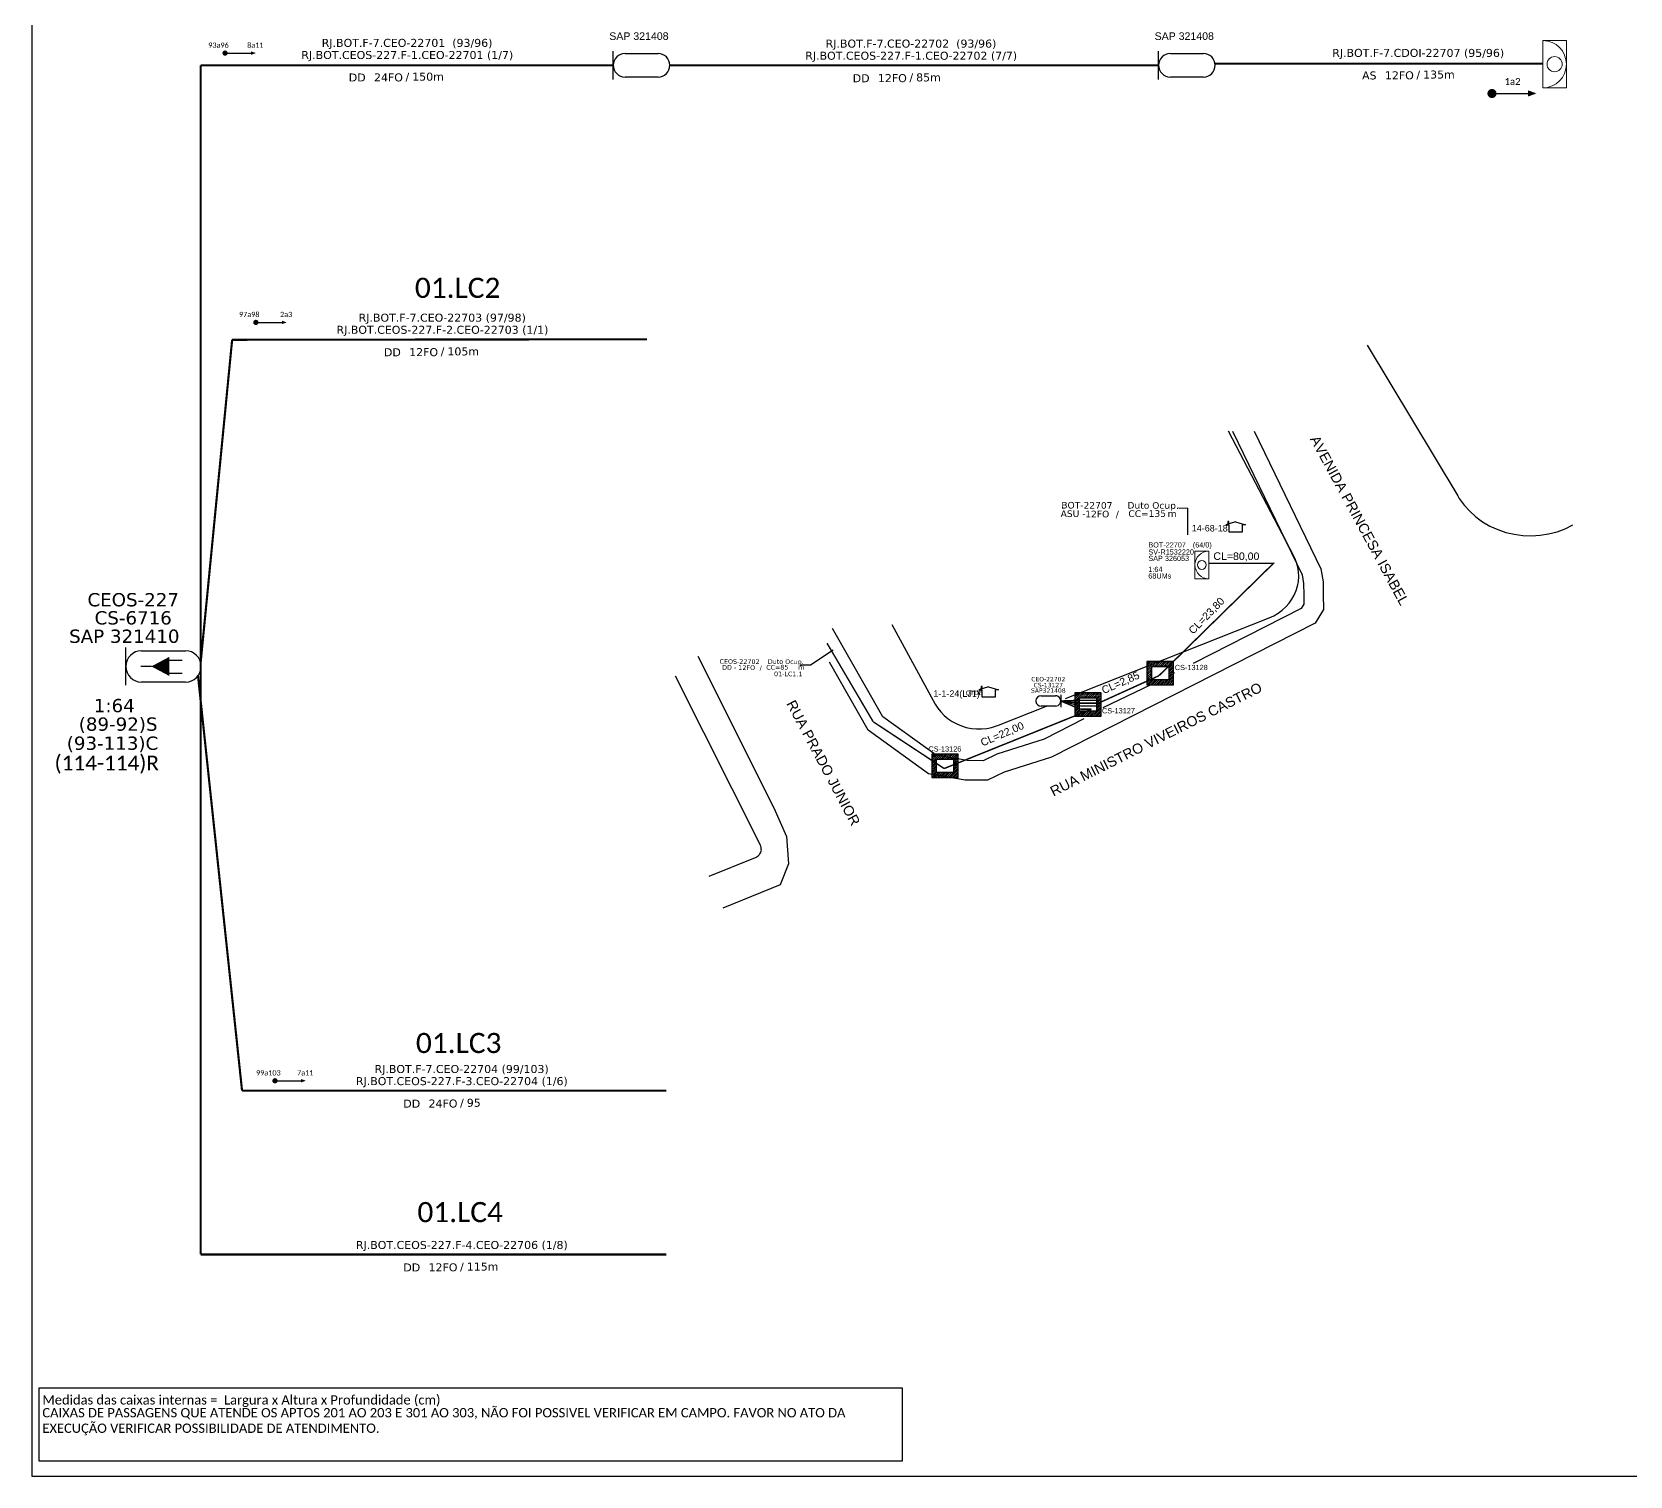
# Model space of a CAD drawing. Header units: millimetres. Extents: x 5724407 to 5725352, y -99080 to -98413.
# Drawn here: x 5724407.5 to 5724895.6, y -99080.2 to -98639.2 of the extents above; entities that cross this region are included whole.
import ezdxf
from ezdxf.enums import TextEntityAlignment as Align

# ---------------------------------------------------------------- set-up
doc = ezdxf.new("R2010")
doc.units = ezdxf.units.MM
doc.header["$PDMODE"] = 33
doc.header["$PDSIZE"] = 1e-05
for name, color, linetype in [('10.0-Cartográfico', 252, 'Continuous'), ('10.1-Caixas Subterrâneas', 5, 'Continuous'), ('10.3-Nome das Ruas', 2, 'Continuous'), ('20.4-CEOS', 1, 'Continuous'), ('20.5-CEO', 1, 'Continuous'), ('CAP a instalar', 1, 'Continuous'), ('label_cabos', 7, 'Continuous'), ('Metragem', 92, 'Continuous'), ('SETA', 7, 'Continuous'), ('Surveys Casinhas', 7, 'Continuous'), ('Surveys legendas', 7, 'Continuous')]:
    doc.layers.add(name, color=color, linetype=linetype)
for name, color, linetype, lineweight in [("20.0-LEGENDA DOS CDO'S", 1, 'Continuous', 0), ('20.1-CDO_INTERIOR', 1, 'Continuous', 0), ('20.2-CDO_POSTE', 1, 'Continuous', 5), ('40.1-ETIQUETAS', 1, 'Continuous', 20)]:
    doc.layers.add(name, color=color, linetype=linetype, lineweight=lineweight)
doc.styles.add('ARIAL', font='arial.ttf')
doc.styles.add('DIGICADE', font='arial.ttf')
doc.styles.add('siredit', font='verdana.ttf')
doc.styles.get("Standard").update_dxf_attribs({"font": 'arial.ttf'})
doc.styles.add('WMF-Calibri0', font='calibri.ttf')
doc.linetypes.add('FENCELINE1', pattern='A,0.25,-0.1,[133,ltypeshp.shx,S=0.1,R=0,X=-0.1,Y=0],-0.1,1', length=1.45)
doc.dimstyles.new('CC', dxfattribs={"dimtxt": 1, "dimasz": 2, "dimexe": 0.18, "dimexo": 0.0625, "dimgap": 0.09, "dimtad": 0, "dimdec": 0, "dimrnd": 1, "dimzin": 0, "dimdsep": 46, "dimtxsty": 'siredit', "dimblk": 'NONE', "dimcen": 0, "dimse1": 1, "dimse2": 1, "dimsd1": 1, "dimsd2": 1, "dimclrt": 7, "dimadec": 0, "dimazin": 0, "dimtfac": 1, "dimtdec": 0, "dimtofl": 0, "dimtmove": 0, "dimatfit": 3, "dimfxl": 0, "dimtolj": 1, "dimtzin": 0, "dimarcsym": 0})

# ---------------------------------------------------------------- blocks, each defined once
blk = doc.blocks.new('ETIQUETA_RS5F')
at = {"layer": '40.1-ETIQUETAS', "color": 0, "style": 'siredit'}
blk.add_text('/', height=1.5, dxfattribs=at).set_placement((1.55, -1.95), align=Align.MIDDLE_RIGHT)
for tag, p in [('ETIQUETA_R_PRIMARIA', (1.18, 4.1)), ('ETIQUETA_R_SECUNDARIA', (1.18, 2.1)), ('F_ATIVAS/F_MORTAS', (1.11, -4.24))]:
    blk.add_attdef(tag, text='', height=1.5, dxfattribs=at).set_placement(p, align=Align.MIDDLE_CENTER)
for tag, p in [('TIPO_CABO', (-6.62, -2.12)), ('CAP_CABO', (0.37, -2.09))]:
    blk.add_attdef(tag, text='', height=1.5, dxfattribs=at).set_placement(p, align=Align.MIDDLE_RIGHT)
blk.add_attdef('METROS', text='', height=1.5, dxfattribs=at).set_placement((2.11, -1.95), align=Align.MIDDLE_LEFT)
for tag, p in [('FUSÃO_1', (0.82, -8.39)), ('FUSÃO_2', (0.82, -10.6)), ('FUSÃO_3', (0.82, -12.93)), ('FUSÃO_4', (0.82, -15.14)), ('FUSÃO_5', (0.82, -17.16))]:
    blk.add_attdef(tag, text='', height=1.5, dxfattribs=at).set_placement(p, align=Align.CENTER)
blk = doc.blocks.new('CDOE-TEXTO PADRÃO')
at = {"layer": "20.0-LEGENDA DOS CDO'S", "color": 0, "style": 'ARIAL'}
for tag, p in [('CDO_N', (0.49, 7.39)), ('CORDOALHA', (0.5, 4.33)), ('SAP', (0.51, 1.67)), ('SPLITER_1', (0.59, -0.91)), ('SPLITER_2', (0.6, -3.55)), ('(XX-XX_F)S', (0.54, -8.29)), ('(XX-XX_L)S', (0.55, -10.83)), ('UMS', (0.55, -13.15))]:
    blk.add_attdef(tag, p, '', height=1.7, rotation=0.118, dxfattribs=at)
blk.add_attdef('FIBRAS_UTILIZADAS', text='', height=1.7, rotation=0.118, dxfattribs=at).set_placement((19.77, 7.43), align=Align.CENTER)
blk = doc.blocks.new('CDOI_INT')
at = {"layer": '20.1-CDO_INTERIOR', "color": 0, "lineweight": 18}
blk.add_lwpolyline([(4.25, -4.25), (4.25, 4.25), (0, 4.25), (0, -4.25)], close=True, dxfattribs=at)
blk.add_circle((2.12, 0), 1.36, dxfattribs=at)
blk.add_arc((0, 0), 4.25, 270, 90, dxfattribs=at)
at = {"layer": "20.0-LEGENDA DOS CDO'S", "color": 0, "style": 'ARIAL'}
for tag, p in [('CDO_N', (-0.08, 10.38)), ('SPLITER_1', (21.18, 10.38)), ('SURVEY', (-0.08, 8.2)), ('SPLITER_2', (21.19, 8.68)), ('SAP', (-0.08, 6.23)), ('1:XX', (5.94, -2.22)), ('UMS', (5.94, -4.24))]:
    blk.add_attdef(tag, p, '', height=1.36, dxfattribs=at)
blk.add_attdef('FIBRAS_UTILIZADAS', text='', height=1.36, dxfattribs=at).set_placement((15.34, 10.38), align=Align.CENTER)
blk = doc.blocks.new('CEOS_RP_CT_DRT')
at = {"layer": '20.4-CEOS', "color": 0}
for p, q in [((-4.54, 1.19), (-1.19, 1.19)), ((-1.19, -1.19), (-4.54, -1.19))]:
    blk.add_line(p, q, dxfattribs=at)
for points in [[(-5.73, -1.43), (-5.73, 1.44)], [(-3.79, 0), (-4.59, 0)], [(-2.47, 0.48), (-1.45, 0.48)], [(-2.47, -0.52), (-1.45, -0.52)]]:
    blk.add_lwpolyline(points, dxfattribs=at)
blk.add_lwpolyline([(-3.79, 0, 0, 1.47, 0), (-2.41, 0, 1.47, 1.47, 0)], format="xyseb", dxfattribs=at)
for centre, start, end in [((-4.54, 0), 90, 270), ((-1.19, 0), 270, 90)]:
    blk.add_arc(centre, 1.19, start, end, dxfattribs=at)
at = {"layer": '20.4-CEOS', "color": 7, "style": 'siredit'}
for tag, p in [('Nº_DA_CEOS', (-2.86, 5.6)), ('LOCAL', (-2.86, 4.24)), ('SAP', (-2.86, 2.78)), ('RACIO_SPLITAGEM', (-2.86, -1.88)), ('FIBRAS_SPLITTER', (-2.86, -3.58)), ('FIBRAS_TOP_C', (-2.86, -5.08)), ('RESERVA_FINAIS', (-2.86, -6.39))]:
    blk.add_attdef(tag, text='', height=1.01, dxfattribs=at).set_placement(p, align=Align.TOP_CENTER)
blk = doc.blocks.new('SURVEY_SURVEY')
at = {"layer": 'Surveys Casinhas'}
for p, q in [((0, 0.000019), (-0.0000189, 0.0000135)), ((-0.0000189, 0.0000135), (-0.0000129, 0.0000135)), ((-0.0000129, 0), (-0.0000129, 0.0000135)), ((0.0000129, 0), (-0.0000129, 0)), ((0, 0.000019), (0.0000189, 0.0000135)), ((0.0000126, 0.0000198), (0.0000146, 0.0000198)), ((0.0000126, 0.0000154), (0.0000126, 0.0000198)), ((0.0000189, 0.0000135), (0.0000129, 0.0000135)), ((0.0000129, 0.0000135), (0.0000129, 0)), ((0.0000146, 0.0000198), (0.0000146, 0.0000148))]:
    blk.add_line(p, q, dxfattribs=at)
blk.add_point((0, 0.0000067), dxfattribs=at)
blk = doc.blocks.new('Inst CDOI-64')
at = {"layer": '20.1-CDO_INTERIOR', "color": 1, "lineweight": 18}
blk.add_lwpolyline([(-2.12, -2.13), (-2.12, 2.12), (0, 2.12), (0.01, -2.13)], close=True, dxfattribs=at)
blk.add_circle((-1.06, 0), 0.68, dxfattribs=at)
blk.add_arc((0.01, 0), 2.13, 90.0276, 270.0276, dxfattribs=at)
at = {"layer": "20.0-LEGENDA DOS CDO'S", "style": 'ARIAL'}
for tag, p, rotation in [('FID', (-9.3, 2.69), 0.118), ('SAP', (-9.3, 0.61), 359.9724), ('SURVEY', (-9.3, 1.6), 359.9724), ('1:XX', (-9.31, -1.08), 359.9724), ('UMS', (-9.31, -2.09), 359.9724)]:
    blk.add_attdef(tag, p, '', height=0.8, rotation=rotation, dxfattribs=at)
at = {"layer": "20.0-LEGENDA DOS CDO'S"}
for tag, p, style, flags in [('ID_ATIVIDADE', (-9.3, 3.78), 'ARIAL', 3), ('FATOR', (-1.5, 3.78), 'ARIAL', 1), ('QTDE', (-9.18, -3.66), 'DIGICADE', 3)]:
    blk.add_attdef(tag, p, '', height=0.8, rotation=0.118, dxfattribs=dict(at, style=style, flags=flags))
at = {"layer": "20.0-LEGENDA DOS CDO'S", "style": 'ARIAL'}
blk.add_attdef('FIBRAS_UTILIZADAS', text='', height=0.8, rotation=359.9724, dxfattribs=at).set_placement((-0.99, 2.69), align=Align.CENTER)
blk = doc.blocks.new('*X21')
at = {"color": 0, "linetype": 'Continuous'}
for p, q in [((-1.25, 0.34099), (-0.49099, 1.1)), ((-1.25, 0.517767), (-0.667767, 1.1)), ((-1.25, 0.694544), (-0.844544, 1.1)), ((-1.25, 0.87132), (-1.02132, 1.1)), ((-1.25, 1.048097), (-1.198097, 1.1)), ((-1.25, 0.164214), (-0.8035, 0.610714)), ((-1.25, -0.012563), (-0.8035, 0.433937)), ((-1.25, -0.18934), (-0.8035, 0.25716)), ((-1.25, -0.366117), (-0.8035, 0.080383)), ((-0.789214, 0.625), (-0.314214, 1.1)), ((-0.612437, 0.625), (-0.137437, 1.1)), ((-0.43566, 0.625), (0.03934, 1.1)), ((-0.258883, 0.625), (0.216117, 1.1)), ((-0.082107, 0.625), (0.392893, 1.1)), ((0.09467, 0.625), (0.56967, 1.1)), ((0.271447, 0.625), (0.746447, 1.1)), ((0.448223, 0.625), (0.923223, 1.1)), ((0.625, 0.625), (1.1, 1.1)), ((0.801777, 0.625), (1.25, 1.073223)), ((0.8035, 0.449947), (1.25, 0.896447)), ((0.8035, 0.27317), (1.25, 0.71967)), ((0.8035, 0.096393), (1.25, 0.542893)), ((0.8035, -0.080383), (1.25, 0.366117)), ((0.8035, -0.25716), (1.25, 0.18934)), ((0.8035, -0.433937), (1.25, 0.012563)), ((-1.25, -0.542893), (-0.8035, -0.096393)), ((-1.25, -0.71967), (-0.8035, -0.27317)), ((-1.25, -0.896447), (-0.8035, -0.449947)), ((-1.25, -1.073223), (-0.801777, -0.625)), ((-1.1, -1.1), (-0.625, -0.625)), ((-0.923223, -1.1), (-0.448223, -0.625)), ((-0.746447, -1.1), (-0.271447, -0.625)), ((-0.56967, -1.1), (-0.09467, -0.625)), ((-0.392893, -1.1), (0.082107, -0.625)), ((-0.216117, -1.1), (0.258883, -0.625)), ((-0.03934, -1.1), (0.43566, -0.625)), ((0.137437, -1.1), (0.612437, -0.625)), ((0.314214, -1.1), (0.789214, -0.625)), ((0.49099, -1.1), (1.25, -0.34099)), ((0.667767, -1.1), (1.25, -0.517767)), ((0.8035, -0.610714), (1.25, -0.164214)), ((0.844544, -1.1), (1.25, -0.694544)), ((1.02132, -1.1), (1.25, -0.87132)), ((1.198097, -1.1), (1.25, -1.048097))]:
    blk.add_line(p, q, dxfattribs=at)
blk = doc.blocks.new('MANHOLE_MQ')
at = {"color": 0, "linetype": 'Continuous'}
for p, q in [((0.00000623, 0.00000569), (-0.00000627, 0.00000569)), ((-0.00000627, 0.00000569), (-0.00000627, -0.00000531)), ((-0.00000404, 0.00000331), (0.00000399, 0.00000331)), ((-0.00000404, -0.00000294), (-0.00000404, 0.00000331)), ((0.00000399, 0.00000331), (0.00000399, -0.00000294)), ((0.00000623, -0.00000531), (0.00000623, 0.00000569)), ((-0.00000627, -0.00000531), (0.00000623, -0.00000531)), ((0.00000399, -0.00000294), (-0.00000404, -0.00000294)), ((0.00000399, -0.00000294), (0.00000399, -0.00000294))]:
    blk.add_line(p, q, dxfattribs=at)
at = {"color": 0, "linetype": 'Continuous', "xscale": 5e-06, "yscale": 5e-06, "zscale": 1e-05}
blk.add_blockref('*X21', (-0.00000002, 0.00000019), dxfattribs=at)
blk = doc.blocks.new('Inst CB DT OCUP CFOA-SM-ASU-120-S-12')
at = {"layer": 'label_cabos', "color": 0, "style": 'siredit'}
for tag, flags, p in [('ID_ATIVIDADE', 3, (1.31, 2.67)), ('FATOR', 1, (11.56, 2.55))]:
    blk.add_attdef(tag, text='', height=1, rotation=359.69, dxfattribs=dict(at, flags=flags)).set_placement(p, align=Align.MIDDLE_CENTER)
for tag, p in [('TIPO_CABO', (1.26, 0)), ('DESTINO_CABO', (3.13, 1.26)), ('CABO', (4.69, -0.05)), ('/', (7.71, -0.05)), ('LANCE', (10.91, 0)), ('TIPO_CABO', (13.11, 1.24)), ('UND', (15.96, 0)), ('FID', (13.15, -1.41))]:
    blk.add_attdef(tag, text='', height=1, rotation=359.69, dxfattribs=at).set_placement(p, align=Align.MIDDLE_CENTER)
blk.add_attdef('QTDE', (12.43, -0.47), '', height=1, rotation=359.69, dxfattribs=at)
blk = doc.blocks.new('_None')
blk = doc.blocks.new('Inst CB DT OCUP CFOA-SM-DD-S-12')
at = {"layer": 'label_cabos', "color": 0, "style": 'siredit'}
for tag, flags, p in [('ID_ATIVIDADE', 3, (1.31, 2.67)), ('FATOR', 1, (11.56, 2.55))]:
    blk.add_attdef(tag, text='', height=1, rotation=359.69, dxfattribs=dict(at, flags=flags)).set_placement(p, align=Align.MIDDLE_CENTER)
for tag, p in [('TIPO_CABO', (1.11, 0)), ('DESTINO_CABO', (3.13, 1.26)), ('CABO', (4.69, -0.05)), ('/', (7.71, -0.05)), ('LANCE', (10.41, 0.02)), ('TIPO_CABO', (13.11, 1.24)), ('UND', (16.46, 0)), ('FID', (13.65, -1.41))]:
    blk.add_attdef(tag, text='', height=1, rotation=359.69, dxfattribs=at).set_placement(p, align=Align.MIDDLE_CENTER)
blk.add_attdef('QTDE', (11.93, -0.45), '', height=1, rotation=359.69, dxfattribs=at)

msp = doc.modelspace()

# ---------------------------------------------------------------- linework, layer by layer
at = {"color": 7}
msp.add_lwpolyline([(5724407.48, -99080.25), (5725352.09, -99080.25), (5725352.09, -98413.07), (5724407.48, -98413.07)], close=True, dxfattribs=at)
at = {"color": 0, "const_width": 0.799}
for points in [[(5724466.06, -98645.65, 1), (5724466.86, -98645.65, 1)], [(5724475.47, -98727.91, 1), (5724476.27, -98727.9, 1)], [(5724481.3, -98959.52, 1), (5724482.1, -98959.52, 1)]]:
    msp.add_lwpolyline(points, format="xyb", close=True, dxfattribs=at)
at = {"const_width": 1.4}
msp.add_lwpolyline([(5724852.7, -98657.99, 1), (5724854.09, -98657.99, 1)], format="xyb", close=True, dxfattribs=at)
msp.add_lwpolyline([(5724852.7, -98657.99, 1), (5724854.09, -98657.99, 1)], format="xyb", close=True, dxfattribs=at)
for points in [[(5724757.68, -98784.56), (5724760.49, -98784.59), (5724760.49, -98784.59)], [(5724645.3, -98832.59), (5724641.99, -98832.57), (5724642.47, -98832.57)]]:
    msp.add_lwpolyline(points)
at = {"color": 0}
msp.add_lwpolyline([(5724409.65, -99053.28), (5724673.31, -99053.28), (5724673.31, -99075.74), (5724409.65, -99075.74)], close=True, dxfattribs=at)
at = {"layer": '10.0-Cartográfico'}
for points in [[(5724815.26, -98734.88), (5724842.96, -98780.88), (5724843.42, -98781.65), (5724844.91, -98783.69), (5724846.59, -98785.56), (5724848.5, -98787.28), (5724850.55, -98788.78), (5724852.79, -98790.09), (5724855.17, -98791.17), (5724857.67, -98792.03), (5724860.22, -98792.61), (5724862.83, -98792.97), (5724865.47, -98793.08), (5724868.1, -98792.91), (5724870.7, -98792.49), (5724873.27, -98791.82), (5724875.72, -98790.91), (5724878.07, -98789.77)], [(5724780.72, -98761.08), (5724801.09, -98803.17), (5724801.8, -98807.09), (5724801.85, -98811.01), (5724801.91, -98815.54), (5724799.36, -98819.79), (5724718.9, -98860.7), (5724704.37, -98865.31), (5724699.28, -98867.75), (5724692.54, -98867.68), (5724681.3, -98865.73), (5724662.84, -98852.44), (5724651.04, -98831.67)], [(5724723.13, -98842.81), (5724785.31, -98818.11), (5724786.74, -98817.48), (5724788.05, -98816.69), (5724789.29, -98815.82), (5724790.42, -98814.8), (5724791.42, -98813.68), (5724792.28, -98812.48), (5724793.01, -98811.2), (5724793.59, -98809.83), (5724794.02, -98808.44), (5724794.3, -98807.02), (5724794.4, -98805.55), (5724794.32, -98804.11), (5724794.12, -98802.67), (5724793.71, -98801.26), (5724793.18, -98799.9), (5724792.91, -98799.32), (5724772.9, -98761.08)], [(5724774.13, -98761.08), (5724795.4, -98805.03), (5724795.87, -98807.66), (5724795.92, -98811.09), (5724795.96, -98813.93), (5724795.15, -98815.28), (5724762.15, -98832.06)], [(5724728.75, -98849.03), (5724716.64, -98855.19), (5724702.19, -98859.79), (5724697.96, -98861.8), (5724693.08, -98861.75), (5724683.65, -98860.12), (5724667.36, -98848.38), (5724651.99, -98821.35)], [(5724670.13, -98820.21), (5724683.39, -98844.47), (5724684.19, -98845.71), (5724685.1, -98846.89), (5724686.13, -98847.99), (5724687.31, -98848.95), (5724688.58, -98849.82), (5724689.91, -98850.53), (5724691.36, -98851.12), (5724692.83, -98851.58), (5724694.39, -98851.89), (5724695.92, -98852.04), (5724697.51, -98852.05), (5724699.07, -98851.89), (5724700.59, -98851.6), (5724702.08, -98851.16), (5724702.68, -98850.93), (5724717.33, -98845.11)], [(5724610.84, -98829.83), (5724634.09, -98876.2), (5724637.9, -98884.95), (5724638.54, -98893.25), (5724635.99, -98899.64), (5724618.52, -98906.8)], [(5724614.28, -98897.04), (5724628.45, -98891.32), (5724628.75, -98891.18), (5724629.01, -98891.04), (5724629.25, -98890.84), (5724629.46, -98890.64), (5724629.66, -98890.42), (5724629.84, -98890.17), (5724629.99, -98889.92), (5724630.1, -98889.66), (5724630.19, -98889.39), (5724630.25, -98889.08), (5724630.24, -98888.8), (5724630.24, -98888.5), (5724630.2, -98888.22), (5724630.11, -98887.94), (5724629.99, -98887.58), (5724604, -98835.95)], [(5724756.43, -98834.97), (5724756.12, -98835.12)], [(5724749.22, -98838.63), (5724734.54, -98845.59)]]:
    msp.add_lwpolyline(points, dxfattribs=at)
at = {"layer": '20.4-CEOS', "color": 0}
for p, q in [((5724585.01, -98653.71), (5724585.01, -98645.03)), ((5724588.61, -98645.77), (5724598.71, -98645.77)), ((5724598.71, -98652.97), (5724588.61, -98652.97))]:
    msp.add_line(p, q, dxfattribs=at)
at = {"layer": '20.4-CEOS', "color": 5}
for p, q in [((5724751.57, -98653.71), (5724751.57, -98645.03)), ((5724755.17, -98645.77), (5724765.26, -98645.77)), ((5724765.26, -98652.97), (5724755.17, -98652.97))]:
    msp.add_line(p, q, dxfattribs=at)
at = {"layer": '20.4-CEOS', "color": 0}
for centre, start, end in [((5724588.61, -98649.37), 90, 270), ((5724598.71, -98649.37), 270, 90)]:
    msp.add_arc(centre, 3.6, start, end, dxfattribs=at)
at = {"layer": '20.4-CEOS', "color": 5}
for centre, start, end in [((5724755.17, -98649.37), 90, 270), ((5724765.26, -98649.37), 270, 90)]:
    msp.add_arc(centre, 3.6, start, end, dxfattribs=at)
at = {"layer": '20.5-CEO', "color": 5}
for p, q in [((5724715.67, -98841.94), (5724720.12, -98841.94)), ((5724721.71, -98841.61), (5724721.71, -98845.44)), ((5724720.12, -98845.11), (5724715.67, -98845.11))]:
    msp.add_line(p, q, dxfattribs=at)
for centre, start_param, end_param in [((5724715.67, -98843.53), -0.785398, 2.356194), ((5724720.12, -98843.53), 2.356194, 5.497787)]:
    msp.add_ellipse(centre, major_axis=(-1.12, 1.12), ratio=1, start_param=start_param, end_param=end_param, dxfattribs=at)
at = {"layer": 'CAP a instalar', "color": 0, "ltscale": 5.3, "const_width": 0.652}
for points in [[(5724459.01, -98649.37), (5724585.01, -98649.37)], [(5724459.01, -98649.37), (5724459.01, -99012.58)], [(5724459.01, -98649.37), (5724459.01, -98833.46)], [(5724602.3, -98649.37), (5724751.57, -98649.37)], [(5724459.01, -98831.74), (5724468.62, -98733.21)], [(5724468.62, -98733.21), (5724595.33, -98733.06)], [(5724458.2, -98835.86), (5724471.65, -98962.55)], [(5724459.01, -98833.46), (5724459.01, -98833.46)], [(5724471.65, -98962.55), (5724601.25, -98962.55)], [(5724459.01, -99012.58), (5724601.25, -99012.58)]]:
    msp.add_lwpolyline(points, dxfattribs=at)
at = {"layer": 'CAP a instalar', "linetype": 'FENCELINE1', "ltscale": 5.3, "const_width": 0.652}
msp.add_lwpolyline([(5724768.83, -98648.89), (5724868.93, -98648.88)], dxfattribs=at)
at = {"layer": 'CAP a instalar', "ltscale": 5.3, "const_width": 0.652}
msp.add_lwpolyline([(5724768.83, -98648.89), (5724868.93, -98648.88)], dxfattribs=at)
at = {"layer": 'CAP a instalar', "ltscale": 5, "const_width": 0.44}
for points in [[(5724766.9, -98801.51), (5724786.67, -98801.48), (5724751.68, -98835.81)], [(5724751.68, -98835.81), (5724733.2, -98844.2)], [(5724721.71, -98843.53), (5724727.37, -98843.33)], [(5724721.71, -98843.53), (5724727.52, -98844.21)], [(5724727.37, -98843.33), (5724732.93, -98843.32)], [(5724727.52, -98844.21), (5724733.2, -98844.2)]]:
    msp.add_lwpolyline(points, dxfattribs=at)
at = {"layer": 'CAP a instalar', "color": 5, "ltscale": 5, "const_width": 0.44}
for points in [[(5724650.31, -98825.88), (5724664.42, -98849.88)], [(5724686.09, -98864.16), (5724731.07, -98846.04)], [(5724721.71, -98843.53), (5724727.66, -98846.02)], [(5724727.66, -98846.02), (5724731.07, -98846.04)], [(5724664.42, -98849.88), (5724686.09, -98864.16)]]:
    msp.add_lwpolyline(points, dxfattribs=at)
at = {"layer": 'CAP a instalar', "color": 251, "ltscale": 5, "const_width": 0.369}
for points in [[(5724721.71, -98843.53), (5724727.9, -98845.09)], [(5724727.9, -98845.09), (5724733.17, -98845.08)]]:
    msp.add_lwpolyline(points, dxfattribs=at)
at = {"layer": 'SETA', "color": 0}
for points in [[(5724466.46, -98645.65), (5724475.17, -98645.65)], [(5724475.87, -98727.9), (5724484.58, -98727.9)], [(5724481.7, -98959.52), (5724490.42, -98959.52)]]:
    msp.add_lwpolyline(points, dxfattribs=at)
at = {"layer": 'SETA'}
msp.add_lwpolyline([(5724853.4, -98657.99), (5724865.41, -98657.99)], dxfattribs=at)
msp.add_lwpolyline([(5724853.4, -98657.99), (5724865.41, -98657.99)], dxfattribs=at)
at = {"layer": 'SETA', "color": 0}
for points in [[(5724474.41, -98645.12), (5724475.88, -98645.64), (5724474.42, -98646.18)], [(5724483.82, -98727.37), (5724485.28, -98727.9), (5724483.82, -98728.44)], [(5724489.65, -98958.99), (5724491.12, -98959.51), (5724489.66, -98960.05)]]:
    msp.add_solid(points, dxfattribs=at)
at = {"layer": 'SETA'}
msp.add_solid([(5724864.44, -98657.04), (5724867, -98657.97), (5724864.44, -98658.91)], dxfattribs=at)
msp.add_solid([(5724864.44, -98657.04), (5724867, -98657.97), (5724864.44, -98658.91)], dxfattribs=at)

# ---------------------------------------------------------------- block references
at = {"color": 0, "lineweight": 0, "xscale": 1.98128350963816, "yscale": 1.981283502092992, "zscale": 1.981283502118788}
msp.add_blockref('Inst CDOI-64', (5724766.89, -98801.98), dxfattribs=at).add_auto_attribs({'FIBRAS_UTILIZADAS': '(64/0)', 'SURVEY': 'SV-R1532220', 'SAP': 'SAP 326053', '1:XX': '1:64', 'UMS': '68UMs', 'FID': 'BOT-22707'})
at = {"color": 0, "lineweight": 0}
ref = msp.add_blockref('Inst CB DT OCUP CFOA-SM-DD-S-12', (5724619.16, -98833.27), dxfattribs=dict(at, xscale=1.415440070675686, yscale=1.415440077522362, zscale=1.611126289467157))
ref.add_attrib('DESTINO_CABO', 'CEOS-22702', dxfattribs={"layer": 'label_cabos', "color": 0, "height": 1.415, "rotation": 359.69, "style": 'siredit', "oblique": 360}).set_placement((5724623.59, -98831.48), align=Align.MIDDLE_CENTER)
ref.add_attrib('TIPO_CABO', 'Duto Ocup.', dxfattribs={"layer": 'label_cabos', "color": 0, "height": 1.415, "rotation": 359.69, "style": 'siredit', "oblique": 360}).set_placement((5724637.71, -98831.51), align=Align.MIDDLE_CENTER)
ref.add_attrib('/', '/', dxfattribs={"layer": 'label_cabos', "color": 0, "height": 1.42, "rotation": 359.69, "style": 'siredit', "oblique": 360}).set_placement((5724630.08, -98833.34), align=Align.MIDDLE_CENTER)
ref.add_attrib('FID', '01-LC1.1', dxfattribs={"layer": 'label_cabos', "color": 0, "height": 1.415, "rotation": 359.69, "style": 'siredit', "oblique": 360}).set_placement((5724638.47, -98835.27), align=Align.MIDDLE_CENTER)
ref.add_attrib('LANCE', 'CC=', dxfattribs={"layer": 'label_cabos', "color": 0, "height": 1.415, "rotation": 359.69, "style": 'siredit', "oblique": 360}).set_placement((5724633.89, -98833.24), align=Align.MIDDLE_CENTER)
ref.add_attrib('UND', 'm', dxfattribs={"layer": 'label_cabos', "color": 0, "height": 1.42, "rotation": 359.69, "style": 'siredit', "oblique": 360}).set_placement((5724642.46, -98833.27), align=Align.MIDDLE_CENTER)
ref.add_attrib('CABO', '12FO', dxfattribs={"layer": 'label_cabos', "color": 0, "height": 1.415, "rotation": 359.69, "style": 'siredit', "oblique": 360}).set_placement((5724625.79, -98833.34), align=Align.MIDDLE_CENTER)
ref.add_attrib('TIPO_CABO', 'DD - ', dxfattribs={"layer": 'label_cabos', "color": 0, "height": 1.415, "rotation": 359.69, "style": 'siredit', "oblique": 360}).set_placement((5724620.73, -98833.27), align=Align.MIDDLE_CENTER)
ref.add_attrib('QTDE', '85', (5724636.04, -98833.91), dxfattribs={"layer": 'label_cabos', "color": 0, "height": 1.415, "rotation": 359.69, "style": 'siredit', "oblique": 360})
at = {"layer": '10.1-Caixas Subterrâneas', "color": 30, "xscale": 647589.5161169529, "yscale": 647589.5161169557, "zscale": 647589.5161169557, "rotation": 180.0000000000632}
for p in [(5724752.06, -98834.95), (5724730, -98844.52), (5724686.34, -98863.25)]:
    msp.add_blockref('MANHOLE_MQ', p, dxfattribs=at)
at = {"layer": '20.2-CDO_POSTE', "color": 0}
ref = msp.add_blockref('CDOE-TEXTO PADRÃO', (5724583.66, -98648.44), dxfattribs=dict(at, xscale=1.357756268931552, yscale=1.357756269535457, zscale=1.357756269545204))
ref.add_attrib('CDO_N', 'SAP 321408', (5724583.81, -98641.64), dxfattribs={"layer": "20.0-LEGENDA DOS CDO'S", "color": 0, "height": 2.308, "rotation": 0.118, "style": 'ARIAL'})
at = {"layer": '20.2-CDO_POSTE', "color": 5}
ref = msp.add_blockref('CDOE-TEXTO PADRÃO', (5724750.22, -98648.44), dxfattribs=dict(at, xscale=1.357756268931552, yscale=1.357756269535457, zscale=1.357756269545204))
ref.add_attrib('CDO_N', 'SAP 321408', (5724750.37, -98641.64), dxfattribs={"layer": "20.0-LEGENDA DOS CDO'S", "color": 0, "height": 2.308, "rotation": 0.118, "style": 'ARIAL'})
at = {"layer": '40.1-ETIQUETAS', "color": 0}
ref = msp.add_blockref('ETIQUETA_RS5F', (5724520.18, -98649.66), dxfattribs=dict(at, xscale=1.62930752034299, yscale=1.629307511822844, zscale=1.629307511808))
ref.add_attrib('ETIQUETA_R_PRIMARIA', 'RJ.BOT.F-7.CEO-22701  (93/96)', dxfattribs={"color": 0, "height": 2.444, "style": 'siredit'}).set_placement((5724522.05, -98642.53), align=Align.MIDDLE_CENTER)
ref.add_attrib('ETIQUETA_R_SECUNDARIA', 'RJ.BOT.CEOS-227.F-1.CEO-22701 (1/7)', dxfattribs={"color": 0, "height": 2.444, "style": 'siredit'}).set_placement((5724522.11, -98646.23), align=Align.MIDDLE_CENTER)
ref.add_attrib('TIPO_CABO', 'DD', dxfattribs={"color": 0, "height": 2.444, "style": 'siredit'}).set_placement((5724509.4, -98653.1), align=Align.MIDDLE_RIGHT)
ref.add_attrib('CAP_CABO', '24FO', dxfattribs={"color": 0, "height": 2.444, "style": 'siredit'}).set_placement((5724520.78, -98653.07), align=Align.MIDDLE_RIGHT)
ref.add_attrib('METROS', '150m', dxfattribs={"color": 0, "height": 2.444, "style": 'siredit'}).set_placement((5724523.62, -98652.84), align=Align.MIDDLE_LEFT)
ref = msp.add_blockref('ETIQUETA_RS5F', (5724674.08, -98649.88), dxfattribs=dict(at, xscale=1.62930752034299, yscale=1.629307511822844, zscale=1.629307497703858))
ref.add_attrib('ETIQUETA_R_PRIMARIA', 'RJ.BOT.F-7.CEO-22702  (93/96)', dxfattribs={"color": 0, "height": 2.444, "style": 'siredit'}).set_placement((5724675.95, -98642.75), align=Align.MIDDLE_CENTER)
ref.add_attrib('ETIQUETA_R_SECUNDARIA', 'RJ.BOT.CEOS-227.F-1.CEO-22702 (7/7)', dxfattribs={"color": 0, "height": 2.444, "style": 'siredit'}).set_placement((5724676.01, -98646.45), align=Align.MIDDLE_CENTER)
ref.add_attrib('TIPO_CABO', 'DD', dxfattribs={"color": 0, "height": 2.444, "style": 'siredit'}).set_placement((5724663.31, -98653.33), align=Align.MIDDLE_RIGHT)
ref.add_attrib('CAP_CABO', '12FO', dxfattribs={"color": 0, "height": 2.444, "style": 'siredit'}).set_placement((5724674.68, -98653.29), align=Align.MIDDLE_RIGHT)
ref.add_attrib('METROS', '85m ', dxfattribs={"color": 0, "height": 2.444, "style": 'siredit'}).set_placement((5724677.53, -98653.07), align=Align.MIDDLE_LEFT)
ref = msp.add_blockref('ETIQUETA_RS5F', (5724530.92, -98733.58), dxfattribs=dict(at, xscale=1.62930752034299, yscale=1.629307511822844, zscale=1.629307511808))
ref.add_attrib('ETIQUETA_R_PRIMARIA', 'RJ.BOT.F-7.CEO-22703 (97/98)', dxfattribs={"color": 0, "height": 2.444, "style": 'siredit'}).set_placement((5724532.79, -98726.45), align=Align.MIDDLE_CENTER)
ref.add_attrib('ETIQUETA_R_SECUNDARIA', 'RJ.BOT.CEOS-227.F-2.CEO-22703 (1/1)', dxfattribs={"color": 0, "height": 2.444, "style": 'siredit'}).set_placement((5724532.85, -98730.15), align=Align.MIDDLE_CENTER)
ref.add_attrib('TIPO_CABO', 'DD', dxfattribs={"color": 0, "height": 2.444, "style": 'siredit'}).set_placement((5724520.14, -98737.02), align=Align.MIDDLE_RIGHT)
ref.add_attrib('CAP_CABO', '12FO', dxfattribs={"color": 0, "height": 2.444, "style": 'siredit'}).set_placement((5724531.52, -98736.99), align=Align.MIDDLE_RIGHT)
ref.add_attrib('METROS', '105m', dxfattribs={"color": 0, "height": 2.444, "style": 'siredit'}).set_placement((5724534.36, -98736.76), align=Align.MIDDLE_LEFT)
ref = msp.add_blockref('ETIQUETA_RS5F', (5724536.84, -98963.06), dxfattribs=dict(at, xscale=1.62930752034299, yscale=1.629307511822844, zscale=1.629307497703858))
ref.add_attrib('ETIQUETA_R_PRIMARIA', 'RJ.BOT.F-7.CEO-22704 (99/103)', dxfattribs={"color": 0, "height": 2.444, "style": 'siredit'}).set_placement((5724538.71, -98955.93), align=Align.MIDDLE_CENTER)
ref.add_attrib('ETIQUETA_R_SECUNDARIA', 'RJ.BOT.CEOS-227.F-3.CEO-22704 (1/6)', dxfattribs={"color": 0, "height": 2.444, "style": 'siredit'}).set_placement((5724538.77, -98959.63), align=Align.MIDDLE_CENTER)
ref.add_attrib('TIPO_CABO', 'DD', dxfattribs={"color": 0, "height": 2.444, "style": 'siredit'}).set_placement((5724526.06, -98966.51), align=Align.MIDDLE_RIGHT)
ref.add_attrib('CAP_CABO', '24FO', dxfattribs={"color": 0, "height": 2.444, "style": 'siredit'}).set_placement((5724537.44, -98966.47), align=Align.MIDDLE_RIGHT)
ref.add_attrib('METROS', '95', dxfattribs={"color": 0, "height": 2.444, "style": 'siredit'}).set_placement((5724540.28, -98966.24), align=Align.MIDDLE_LEFT)
ref = msp.add_blockref('ETIQUETA_RS5F', (5724536.84, -99013.09), dxfattribs=dict(at, xscale=1.62930752034299, yscale=1.629307511822844, zscale=1.629307511808))
ref.add_attrib('ETIQUETA_R_SECUNDARIA', 'RJ.BOT.CEOS-227.F-4.CEO-22706 (1/8)', dxfattribs={"color": 0, "height": 2.444, "style": 'siredit'}).set_placement((5724538.77, -99009.67), align=Align.MIDDLE_CENTER)
ref.add_attrib('TIPO_CABO', 'DD', dxfattribs={"color": 0, "height": 2.444, "style": 'siredit'}).set_placement((5724526.06, -99016.54), align=Align.MIDDLE_RIGHT)
ref.add_attrib('CAP_CABO', '12FO', dxfattribs={"color": 0, "height": 2.444, "style": 'siredit'}).set_placement((5724537.44, -99016.5), align=Align.MIDDLE_RIGHT)
ref.add_attrib('METROS', '115m ', dxfattribs={"color": 0, "height": 2.444, "style": 'siredit'}).set_placement((5724540.28, -99016.28), align=Align.MIDDLE_LEFT)
at = {"layer": 'CAP a instalar', "linetype": 'FENCELINE1', "ltscale": 5.3}
ref = msp.add_blockref('CDOI_INT', (5724868.93, -98649.04), dxfattribs=dict(at, xscale=1.69777678255923, yscale=1.697776785491441, zscale=1.697776785448249))
ref.add_attrib('CDO_N', 'BOT-22707', dxfattribs={"layer": "20.0-LEGENDA DOS CDO'S", "color": 0, "height": 2.309, "style": 'ARIAL'}).set_placement((5724868.79, -98631.42), align=Align.RIGHT)
ref.add_attrib('FIBRAS_UTILIZADAS', '(64/0)', dxfattribs={"layer": "20.0-LEGENDA DOS CDO'S", "color": 0, "height": 2.309, "style": 'ARIAL'}).set_placement((5724894.98, -98631.42), align=Align.RIGHT)
ref.add_attrib('SURVEY', '68UMs', dxfattribs={"layer": "20.0-LEGENDA DOS CDO'S", "color": 0, "height": 2.309, "style": 'ARIAL'}).set_placement((5724868.8, -98635.12), align=Align.RIGHT)
at = {"layer": 'CAP a instalar', "color": 1, "linetype": 'FENCELINE1', "ltscale": 5.3}
ref = msp.add_blockref('ETIQUETA_RS5F', (5724828.93, -98649.02), dxfattribs=dict(at, xscale=1.62930752034299, yscale=1.629307511822844, zscale=1.629307497705128))
ref.add_attrib('ETIQUETA_R_SECUNDARIA', 'RJ.BOT.F-7.CDOI-22707 (95/96)', dxfattribs={"layer": '40.1-ETIQUETAS', "color": 0, "height": 2.444, "style": 'siredit'}).set_placement((5724830.86, -98645.59), align=Align.MIDDLE_CENTER)
ref.add_attrib('TIPO_CABO', 'AS', dxfattribs={"layer": '40.1-ETIQUETAS', "color": 0, "height": 2.444, "style": 'siredit'}).set_placement((5724818.15, -98652.47), align=Align.MIDDLE_RIGHT)
ref.add_attrib('CAP_CABO', '12FO', dxfattribs={"layer": '40.1-ETIQUETAS', "color": 0, "height": 2.444, "style": 'siredit'}).set_placement((5724829.53, -98652.43), align=Align.MIDDLE_RIGHT)
ref.add_attrib('METROS', '135m ', dxfattribs={"layer": '40.1-ETIQUETAS', "color": 0, "height": 2.444, "style": 'siredit'}).set_placement((5724832.37, -98652.2), align=Align.MIDDLE_LEFT)
at = {"layer": 'CAP a instalar', "color": 0, "linetype": 'FENCELINE1', "ltscale": 7}
ref = msp.add_blockref('CEOS_RP_CT_DRT', (5724459.17, -98832.97), dxfattribs=dict(at, xscale=4.017166054341942, yscale=4.017166060581075, zscale=4.017166060424982))
ref.add_attrib('Nº_DA_CEOS', 'CEOS-227', dxfattribs={"layer": '20.4-CEOS', "color": 7, "height": 4.056, "style": 'siredit'}).set_placement((5724438.4, -98810.57), align=Align.TOP_CENTER)
ref.add_attrib('LOCAL', 'CS-6716', dxfattribs={"layer": '20.4-CEOS', "color": 7, "height": 4.056, "style": 'siredit'}).set_placement((5724438.4, -98816.1), align=Align.TOP_CENTER)
ref.add_attrib('SAP', '  SAP 321410', dxfattribs={"layer": '20.4-CEOS', "color": 7, "height": 4.056, "style": 'siredit'}).set_placement((5724433.92, -98821.72), align=Align.TOP_CENTER)
ref.add_attrib('RACIO_SPLITAGEM', '1:64', dxfattribs={"layer": '20.4-CEOS', "color": 7, "height": 4.056, "style": 'siredit'}).set_placement((5724432.63, -98842.9), align=Align.TOP_CENTER)
ref.add_attrib('FIBRAS_SPLITTER', '(89-92)S', dxfattribs={"layer": '20.4-CEOS', "color": 7, "height": 4.056, "style": 'siredit'}).set_placement((5724433.8, -98848.56), align=Align.TOP_CENTER)
ref.add_attrib('RESERVA_FINAIS', '(93-113)C', dxfattribs={"layer": '20.4-CEOS', "color": 7, "height": 4.056, "style": 'siredit'}).set_placement((5724432.08, -98854.39), align=Align.TOP_CENTER)
at = {"layer": 'label_cabos', "color": 0, "lineweight": 0}
ref = msp.add_blockref('Inst CB DT OCUP CFOA-SM-ASU-120-S-12', (5724723.34, -98786.32), dxfattribs=dict(at, xscale=2.026915275957435, yscale=2.026915275491774, zscale=1.326381007929052))
ref.add_attrib('DESTINO_CABO', 'BOT-22707', dxfattribs={"color": 0, "height": 2.027, "rotation": 359.69, "style": 'siredit'}).set_placement((5724729.68, -98783.77), align=Align.MIDDLE_CENTER)
ref.add_attrib('CABO', '12FO', dxfattribs={"color": 0, "height": 2.027, "rotation": 359.69, "style": 'siredit'}).set_placement((5724732.84, -98786.43), align=Align.MIDDLE_CENTER)
ref.add_attrib('TIPO_CABO', 'Duto Ocup.', dxfattribs={"color": 0, "height": 2.027, "rotation": 359.69, "style": 'siredit'}).set_placement((5724749.91, -98783.8), align=Align.MIDDLE_CENTER)
ref.add_attrib('/', '/', dxfattribs={"color": 0, "height": 2.03, "rotation": 359.69, "style": 'siredit'}).set_placement((5724738.97, -98786.43), align=Align.MIDDLE_CENTER)
ref.add_attrib('TIPO_CABO', 'ASU - ', dxfattribs={"color": 0, "height": 2.027, "rotation": 359.69, "style": 'siredit'}).set_placement((5724725.9, -98786.33), align=Align.MIDDLE_CENTER)
ref.add_attrib('LANCE', 'CC=', dxfattribs={"color": 0, "height": 2.027, "rotation": 359.69, "style": 'siredit'}).set_placement((5724745.45, -98786.32), align=Align.MIDDLE_CENTER)
ref.add_attrib('QTDE', '135', (5724748.53, -98787.29), dxfattribs={"color": 0, "height": 2.027, "rotation": 359.69, "style": 'siredit'})
ref.add_attrib('UND', 'm', dxfattribs={"color": 0, "height": 2.03, "rotation": 359.69, "style": 'siredit'}).set_placement((5724755.7, -98786.32), align=Align.MIDDLE_CENTER)
at = {"layer": 'Surveys Casinhas', "xscale": -160115.3960784841, "yscale": 160115.3960784816, "zscale": 160115.3960784814, "rotation": 359.8618444730036}
for p in [(5724775.09, -98791.87), (5724699.67, -98842.26)]:
    msp.add_blockref('SURVEY_SURVEY', p, dxfattribs=at)

# ---------------------------------------------------------------- texts
at = {"color": 0, "char_height": 1.5974, "width": 117.926, "attachment_point": 5, "rotation": 359.9166}
for s, insert in [('\\pt19240;{\\fCalibri|b0|i0|c0|p34;\\C256;93a96}', (5724464.45, -98643.24)), ('\\pt19240;{\\fCalibri|b0|i0|c0|p34;\\C256;8a11}', (5724475.7, -98643.24)), ('\\pt19240;{\\fCalibri|b0|i0|c0|p34;\\C256;97a98}', (5724473.85, -98725.49)), ('\\pt19240;{\\fCalibri|b0|i0|c0|p34;\\C256;2a3}', (5724485.11, -98725.49)), ('\\pt19240;{\\fCalibri|b0|i0|c0|p34;\\C256;99a103}', (5724479.69, -98957.11)), ('\\pt19240;{\\fCalibri|b0|i0|c0|p34;\\C256;7a11}', (5724490.94, -98957.11))]:
    msp.add_mtext(s, dxfattribs=dict(at, insert=insert))
at = {"insert": (5724859.68, -98654.32), "char_height": 2.0953, "width": 35.4229, "attachment_point": 5}
msp.add_mtext('\\pt25236;{\\fCalibri|b0|i0|c0|p34;1a2}', dxfattribs=at)
at = {"color": 0, "attachment_point": 5}
for s, insert, char_height, width in [('{\\fCalibri|b0|i0|c0|p34;01.LC2}', (5724537.49, -98717.37), 6.144, 551.2995), ('{\\fCalibri|b0|i0|c0|p34;\\C7;(114-114)R}', (5724430.33, -98862.97), 4.5493, 84.8266), ('{\\fCalibri|b0|i0|c0|p34;01.LC3}', (5724537.81, -98948.02), 6.144, 551.2995), ('{\\fCalibri|b0|i0|c0|p34;01.LC4}', (5724538.27, -98999.67), 6.144, 551.2995)]:
    msp.add_mtext(s, dxfattribs=dict(at, insert=insert, char_height=char_height, width=width))
at = {"width": 262.6535, "attachment_point": 1, "style": 'WMF-Calibri0'}
for s, insert, char_height in [('Medidas das caixas internas =  Largura x Altura x Profundidade (cm)', (5724410.66, -99055.56), 2.8428), ('CAIXAS DE PASSAGENS QUE ATENDE OS APTOS 201 AO 203 E 301 AO 303, NÃO FOI POSSIVEL VERIFICAR EM CAMPO. FAVOR NO ATO DA^JEXECUÇÃO VERIFICAR POSSIBILIDADE DE ATENDIMENTO.', (5724410.66, -99059.48), 2.84276)]:
    msp.add_mtext(s, dxfattribs=dict(at, insert=insert, char_height=char_height))
at = {"layer": '10.1-Caixas Subterrâneas', "color": 30, "style": 'ARIAL'}
for s, p in [('CS-13128', (5724756.53, -98834.1)), ('CS-13127', (5724734.29, -98847.32)), ('CS-13126', (5724681.27, -98858.97))]:
    msp.add_text(s, height=1.599, dxfattribs=at).set_placement(p)
at = {"layer": '10.3-Nome das Ruas'}
for s, rotation, p in [('AVENIDA PRINCESA ISABEL', 298.5088, (5724797.73, -98763.53)), ('RUA MINISTRO VIVEIROS CASTRO', 26.7606, (5724719.46, -98872.75)), ('RUA PRADO JUNIOR', 298.0682, (5724637.8, -98844.32))]:
    msp.add_text(s, height=3.072, rotation=rotation, dxfattribs=at).set_placement(p)
at = {"layer": '20.4-CEOS', "color": 7, "style": 'siredit', "width": 1}
msp.add_attdef('CEO-22702', text='CEO-XXX', height=1.339, dxfattribs=at).set_placement((5724717.88, -98836.18), align=Align.TOP_CENTER)
at = {"layer": '20.4-CEOS', "color": 7, "style": 'siredit', "width": 1, "flags": 3}
msp.add_attdef('QTDE', (5724692.64, -98841.74), '1', height=1.34, dxfattribs=at)
at = {"layer": '20.5-CEO', "color": 7, "style": 'siredit', "width": 1}
for tag, text, p in [('SAP321408', 'SAP 321408', (5724717.9, -98839.67)), ('CS-13127', 'CS-XXX', (5724717.9, -98838))]:
    msp.add_attdef(tag, text=text, height=1.345, dxfattribs=at).set_placement(p, align=Align.TOP_CENTER)
at = {"layer": 'Metragem', "style": 'ARIAL'}
for tag, rotation, p in [('CL=80,00', 359.8065, (5724775.34, -98800.46)), ('CL=23,80', 45.869, (5724767.03, -98818.27)), ('CL=2,85', 23.9449, (5724740.41, -98838.96)), ('CL=22,00', 23.2972, (5724704.27, -98854.66))]:
    msp.add_attdef(tag, text='(XX/YY)', height=2.304, rotation=rotation, dxfattribs=at).set_placement(p, align=Align.CENTER)
at = {"layer": 'Surveys legendas'}
for s, height, p in [('14-68-18', 1.963, (5724761.71, -98791.73)), ('1-1-24(LJ1)', 1.9634, (5724682.8, -98842.23))]:
    msp.add_text(s, height=height, rotation=359.7837, dxfattribs=at).set_placement(p)

# ---------------------------------------------------------------- leaders
at = {"layer": 'label_cabos'}
for points in [[(5724760.49, -98792.77), (5724760.49, -98784.59)], [(5724652.15, -98828.04), (5724645.3, -98832.59)]]:
    msp.add_leader(points, dimstyle='CC', override={"dimasz": 1, "dimgap": 0.09, "dimtad": 0}, dxfattribs=at)

doc.saveas('drawing.dxf')
